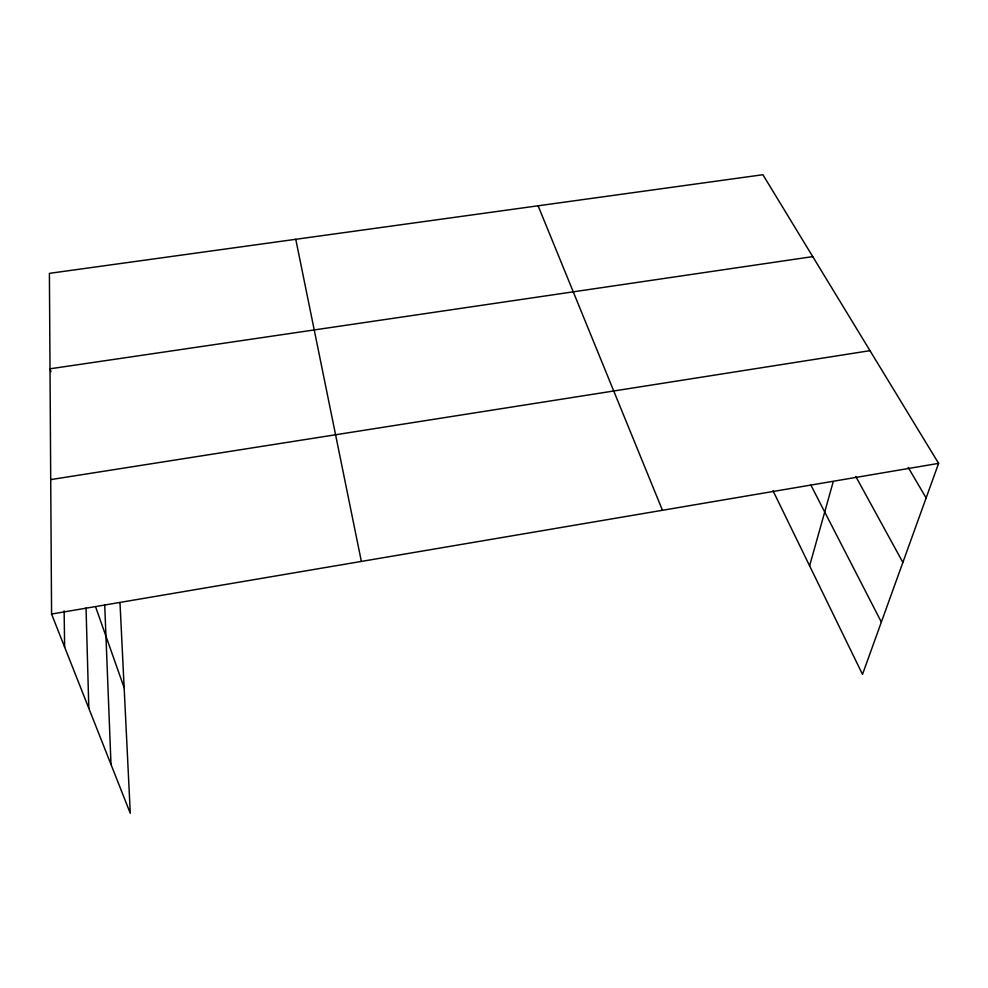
<?xml version="1.0" encoding="UTF-8"?>
<svg xmlns="http://www.w3.org/2000/svg" width="988" height="988" viewBox="0 0 988 988"><rect width="100%" height="100%" fill="white"/><g stroke="black" fill="none" stroke-linecap="round" stroke-linejoin="round"><path stroke-width="1.48" d="M809.604 565.84L833.069 482.255M119.993 602.631L130.28 813.285L51.574 614.042L49.4 273.355L762.897 174.715L938.6 463.372L862.499 674.372L773.036 490.801M51.574 614.042L938.6 463.372M50.709 479.6L869.996 350.666M812.754 256.608L50.005 368.808L50.944 371.686M908.231 467.448L926.127 497.964M855.806 476.488L902.871 562.444M810.926 485.207L881.358 622.094M538.114 205.788L662.454 510.277M95.848 607.546L124.155 687.784M295.77 239.294L361.361 561.419M104.703 604.52L111.002 764.477M86.042 608.015L88.821 708.334M64.121 610.868L64.64 647.115"/></g></svg>
